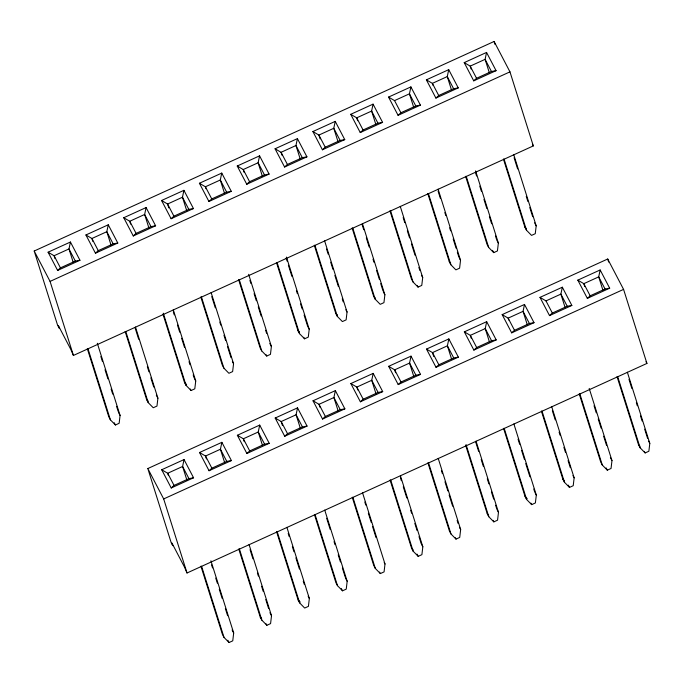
<?xml version="1.0" encoding="UTF-8"?>
<svg xmlns="http://www.w3.org/2000/svg" width="684" height="684" viewBox="0 0 684 684"><rect width="100%" height="100%" fill="white"/><g stroke="black" fill="none" stroke-linecap="round" stroke-linejoin="round"><path stroke-width="1.03" d="M97.316 343.248L120.076 415.444L119.144 423.302L115.425 424.995L110.398 419.848L108.807 416.812L87.33 348.695M135.466 327.029L157.901 398.208L156.978 406.065L153.25 407.758L148.223 402.619L146.632 399.576L125.155 331.458M173.291 309.792L195.735 380.971L194.803 388.828L191.084 390.521L186.048 385.383L184.466 382.339L162.989 314.221M211.117 292.564L233.56 363.734L232.628 371.592L228.909 373.284L223.882 368.146L222.291 365.102L200.814 296.984M210.92 560.786L233.689 632.974L232.757 640.831L229.037 642.533L224.001 637.385L222.42 634.35L200.942 566.224M248.625 274.31L271.386 346.497L270.462 354.355L266.734 356.056L261.707 350.909L260.125 347.865L238.648 279.747M249.07 544.567L271.514 615.737L270.582 623.603L266.863 625.296L261.835 620.149L260.245 617.113L238.767 548.987M286.459 257.073L309.219 329.261L308.287 337.118L304.568 338.819L299.541 333.672L297.95 330.628L276.473 262.511M286.904 527.33L309.339 598.5L308.416 606.366L304.688 608.059L299.66 602.912L298.079 599.877L276.592 531.75M324.609 240.853L347.044 312.024L346.121 319.881L342.393 321.583L337.366 316.435L335.776 313.4L314.298 245.274M324.729 510.093L347.173 581.263L346.241 589.129L342.522 590.822L337.494 585.675L335.904 582.64L314.426 514.513M362.434 223.617L384.878 294.787L383.946 302.644L380.227 304.346L375.191 299.199L373.609 296.163L352.132 228.037M362.563 492.856L384.998 564.026L384.075 571.892L380.347 573.585L375.319 568.438L373.729 565.403L352.251 497.285M400.26 206.38L422.703 277.55L421.772 285.408L418.052 287.109L413.025 281.962L411.435 278.927L389.957 210.8M400.388 475.619L422.832 546.798L421.9 554.656L418.18 556.349L413.145 551.201L411.563 548.166L390.085 480.048M438.093 189.143L460.529 260.313L459.605 268.179L455.877 269.872L450.85 264.725L449.268 261.69L427.791 193.563M438.213 458.383L460.657 529.561L459.725 537.419L456.006 539.112L450.978 533.973L449.388 530.929L427.91 462.811M475.602 170.889L498.362 243.077L497.43 250.942L493.711 252.635L488.684 247.488L487.094 244.453L465.616 176.327M476.047 441.146L498.482 512.325L497.559 520.182L493.831 521.875L488.804 516.736L487.222 513.693L465.736 445.575M513.752 154.669L536.188 225.84L535.264 233.706L531.536 235.399L526.509 230.251L524.919 227.216L503.441 159.09M513.872 423.918L536.316 495.088L535.384 502.945L531.665 504.647L526.637 499.5L525.047 496.456L503.569 428.338M551.706 406.681L574.141 477.851L573.218 485.708L569.49 487.41L564.462 482.263L562.872 479.219L541.395 411.101M589.206 388.426L611.975 460.614L611.043 468.472L607.324 470.173L602.288 465.026L600.706 461.991L579.228 393.864M627.356 372.207L649.8 443.377L648.868 451.235L645.149 452.936L640.121 447.789L638.531 444.754L617.053 376.627M70.435 242.025L79.96 260.253L57.618 270.437L48.094 252.208L70.435 242.025L68.99 248.942L73.256 262.494M108.269 224.788L117.785 243.025L95.444 253.2L85.927 234.971L108.269 224.788L106.815 231.705L111.09 245.257M146.094 207.56L155.61 225.788L133.277 235.963L123.753 217.734L146.094 207.56L144.64 214.468L148.915 228.02M183.919 190.323L193.444 208.552L171.103 218.726L161.586 200.498L183.919 190.323L182.474 197.231L186.749 210.783M221.753 173.086L231.269 191.315L208.928 201.489L199.412 183.261L221.753 173.086L220.299 179.995L224.574 193.546M184.047 459.562L193.563 477.791L171.231 487.974L161.706 469.746L184.047 459.562L182.594 466.479L186.869 480.031M259.578 155.849L269.103 174.078L246.762 184.252L237.237 166.024L259.578 155.849L258.133 162.758L262.399 176.31M221.873 442.326L231.397 460.554L209.056 470.737L199.531 452.509L221.873 442.326L220.428 449.243L224.694 462.794M297.412 138.613L306.928 156.841L284.587 167.016L275.071 148.787L297.412 138.613L295.958 145.521L300.233 159.073M259.706 425.089L269.222 443.317L246.881 453.501L237.365 435.272L259.706 425.089L258.253 432.006L262.528 445.558M335.237 121.376L344.753 139.604L322.421 149.787L312.896 131.55L335.237 121.376L333.783 128.284L338.058 141.836M297.531 407.852L307.056 426.081L284.715 436.264L275.19 418.035L297.531 407.852L296.087 414.769L300.353 428.321M373.062 104.139L382.587 122.368L360.246 132.551L350.73 114.322L373.062 104.139L371.617 111.056L375.892 124.608M335.357 390.615L344.881 408.844L322.54 419.027L313.024 400.798L335.357 390.615L333.912 397.532L338.187 411.084M410.896 86.902L420.412 105.131L398.071 115.314L388.555 97.085L410.896 86.902L409.442 93.819L413.717 107.371M373.19 373.378L382.707 391.607L360.374 401.79L350.849 383.562L373.19 373.378L371.737 380.295L376.012 393.847M448.721 69.665L458.246 87.894L435.905 98.077L426.38 79.848L448.721 69.665L447.276 76.582L451.543 90.134M411.016 356.142L420.54 374.379L398.199 384.553L388.674 366.325L411.016 356.142L409.571 363.059L413.837 376.61M486.555 52.429L496.071 70.657L473.73 80.84L464.214 62.612L486.555 52.429L485.101 59.346L489.376 72.897M448.849 338.913L458.365 357.142L436.024 367.317L426.508 349.088L448.849 338.913L447.396 345.822L451.671 359.374M486.675 321.677L496.199 339.905L473.858 350.08L464.333 331.851L486.675 321.677L485.23 328.585L489.496 342.137M524.508 304.44L534.024 322.668L511.683 332.843L502.167 314.614L524.508 304.44L523.055 311.348L527.33 324.9M562.334 287.203L571.85 305.432L549.517 315.606L539.992 297.378L562.334 287.203L560.88 294.111L565.155 307.663M600.159 269.966L609.683 288.195L587.342 298.369L577.818 280.141L600.159 269.966L598.714 276.875L602.98 290.426M57.618 270.437L60.44 267.88L75.334 261.091L79.96 260.253M95.444 253.2L98.265 250.643L113.159 243.855L117.785 243.025M133.277 235.963L136.099 233.406L150.993 226.618L155.61 225.788M171.103 218.726L173.924 216.17L188.818 209.381L193.444 208.552M208.928 201.489L211.758 198.933L226.652 192.153L231.269 191.315M246.762 184.252L249.583 181.696L264.477 174.916L269.103 174.078M284.587 167.016L287.408 164.459L302.302 157.679L306.928 156.841M322.421 149.787L325.242 147.222L340.136 140.442L344.753 139.604M360.246 132.551L363.067 129.994L377.961 123.205L382.587 122.368M398.071 115.314L400.901 112.757L415.795 105.969L420.412 105.131M435.905 98.077L438.726 95.521L453.62 88.732L458.246 87.894M473.73 80.84L476.551 78.284L491.445 71.495L496.071 70.657M171.231 487.974L174.052 485.418L188.946 478.629L193.563 477.791M209.056 470.737L211.878 468.181L226.772 461.392L231.397 460.554M246.881 453.501L249.711 450.944L264.597 444.155L269.222 443.317M284.715 436.264L287.536 433.707L302.431 426.919L307.056 426.081M322.54 419.027L325.362 416.471L340.256 409.682L344.881 408.844M360.374 401.79L363.195 399.234L378.09 392.445L382.707 391.607M398.199 384.553L401.021 381.997L415.915 375.208L420.54 374.379M436.024 367.317L438.854 364.76L453.74 357.971L458.365 357.142M473.858 350.08L476.68 347.523L491.574 340.743L496.199 339.905M511.683 332.843L514.505 330.286L529.399 323.506L534.024 322.668M549.517 315.606L552.339 313.05L567.233 306.27L571.85 305.432M587.342 298.369L590.164 295.813L605.058 289.033L609.683 288.195M34.2 251.019L494.104 41.468L509.965 71.854L533.315 145.906L73.419 355.449L70.777 349.362L58.311 325.49L59.132 328.106L57.55 325.071L34.2 251.019L50.069 281.398L73.419 355.449M388.555 97.085L394.548 100.599L409.442 93.819L415.795 105.969M50.069 281.398L509.965 71.854M147.812 468.549L607.708 259.005L623.577 289.383L646.927 363.435L187.023 572.987L184.389 566.891L171.923 543.028L172.744 545.644L171.162 542.6L147.812 468.549L163.681 498.935L187.023 572.987M539.992 297.378L545.986 300.9L560.88 294.111L567.233 306.27M163.681 498.935L623.577 289.383M464.214 62.612L470.207 66.126L476.551 78.284M426.38 79.848L432.382 83.362L438.726 95.521M350.73 114.322L356.723 117.836L363.067 129.994M577.818 280.141L583.82 283.663L590.164 295.813M312.896 131.55L318.898 135.073L325.242 147.222M275.071 148.787L281.064 152.31L287.408 164.459M502.167 314.614L508.161 318.137L514.505 330.286M237.237 166.024L243.239 169.547L249.583 181.696M464.333 331.851L470.336 335.374L476.68 347.523M199.412 183.261L205.405 186.783L211.758 198.933M426.508 349.088L432.502 352.611L438.854 364.76M161.586 200.498L167.58 204.02L173.924 216.17M388.674 366.325L394.677 369.847L401.021 381.997M123.753 217.734L129.755 221.257L136.099 233.406M350.849 383.562L356.843 387.084L363.195 399.234M85.927 234.971L91.921 238.494L98.265 250.643M313.024 400.798L319.018 404.312L325.362 416.471M48.094 252.208L54.096 255.731L60.44 267.88M275.19 418.035L281.192 421.549L287.536 433.707M237.365 435.272L243.359 438.786L249.711 450.944M199.531 452.509L205.533 456.023L211.878 468.181M161.706 469.746L167.7 473.26L174.052 485.418M524.919 227.216L526.364 228.687M638.531 444.754L639.967 446.224M449.268 261.69L450.705 263.16M562.872 479.219L564.309 480.69M373.609 296.163L375.046 297.634M525.047 496.456L527.202 498.662M335.776 313.4L337.221 314.871M487.222 513.693L488.658 515.163M297.95 330.628L299.387 332.099M411.563 548.166L412.999 549.637M184.466 382.339L186.621 384.545M146.632 399.576L148.069 401.046M298.079 599.877L300.233 602.082M260.245 617.113L261.681 618.584M532.409 144.162L533.315 145.906M646.021 361.699L646.927 363.435M491.445 71.495L485.101 59.346L470.207 66.126L471.122 69.033M605.058 289.033L598.714 276.875L583.82 283.663L584.734 286.57M534.606 222.804L536.188 225.84M648.612 441.103L649.8 443.377M644.354 451.414L645.149 452.936M453.62 88.732L447.276 76.582L432.382 83.362L432.989 85.303M545.986 300.9L552.339 313.05M496.772 240.041L498.362 243.077M610.385 457.579L611.975 460.614M492.523 250.361L493.711 252.635M606.127 467.89L607.324 470.173M529.399 323.506L523.055 311.348L508.161 318.137L508.768 320.069M394.548 100.599L400.901 112.757M459.34 258.039L460.529 260.313M572.953 475.568L574.141 477.851M568.301 485.127L569.49 487.41M377.961 123.205L371.617 111.056L356.723 117.836L357.638 120.743M491.574 340.743L485.23 328.585L470.336 335.374L471.25 338.272M421.515 275.276L422.703 277.55M535.127 492.805L536.316 495.088M417.257 285.587L418.052 287.109M530.87 503.125L531.665 504.647M340.136 140.442L333.783 128.284L318.898 135.073L320.112 138.946M453.74 357.971L447.396 345.822L432.502 352.611L433.724 356.484M383.288 291.752L384.878 294.787M496.9 509.281L498.482 512.325M493.044 520.362L493.831 521.875M302.302 157.679L295.958 145.521L281.064 152.31L281.979 155.217M415.915 375.208L409.571 363.059L394.677 369.847L395.591 372.746M345.856 309.749L347.044 312.024M459.468 527.279L460.657 529.561M455.211 537.598L456.006 539.112M264.477 174.916L258.133 162.758L243.239 169.547L244.154 172.453M378.09 392.445L371.737 380.295L356.843 387.084L357.766 389.983M308.031 326.978L309.219 329.261M421.635 544.515L422.832 546.798M303.773 337.298L304.568 338.819M416.983 554.074L418.18 556.349M226.652 192.153L220.299 179.995L205.405 186.783L206.021 188.716M340.256 409.682L333.912 397.532L319.018 404.312L319.932 407.219M269.804 343.462L271.386 346.497M384.203 562.513L384.998 564.026M265.948 354.534L266.734 356.056M379.552 572.072L380.347 573.585M188.818 209.381L182.474 197.231L167.58 204.02L168.803 207.893M302.431 426.919L296.087 414.769L281.192 421.549L282.406 425.422M232.372 361.451L233.56 363.734M345.582 578.228L347.173 581.263M341.333 588.548L342.522 590.822M150.993 226.618L144.64 214.468L129.755 221.257L130.67 224.155M264.597 444.155L258.253 432.006L243.359 438.786L244.273 441.693M194.538 378.688L195.735 380.971M308.151 596.226L309.339 598.5M190.289 389.008L191.084 390.521M113.159 243.855L106.815 231.705L91.921 238.494L92.836 241.392M226.772 461.392L220.428 449.243L205.533 456.023L206.448 458.93M156.32 395.164L157.901 398.208M269.923 612.702L271.514 615.737M266.067 623.774L266.863 625.296M75.334 261.091L68.99 248.942L54.096 255.731L55.011 258.629M188.946 478.629L182.594 466.479L167.7 473.26L168.315 475.2M118.486 412.401L120.076 415.444M232.098 629.938L233.689 632.974M114.237 422.721L115.425 424.995M227.84 640.25L229.037 642.533M607.708 259.005L608.674 262.049M628.981 379.338L631.862 388.486M636.351 402.722L637.317 405.774M640.523 415.94L642.122 421.019M644.687 429.159L647.568 438.307M617.678 376.619L640.121 447.789M494.104 41.468L495.062 44.511M594.037 405.723L596.277 412.837M598.201 418.941L601.091 428.09M603.656 436.221L606.537 445.378M514.086 157.73L517.608 168.914M526.27 196.368L527.868 201.455M529.792 207.551L532.682 216.708M579.852 393.856L602.288 465.026M504.065 159.081L526.509 230.251M552.356 410.759L555.246 419.908M559.093 432.108L560.051 435.161M563.898 447.362L565.506 452.44M568.071 460.58L570.311 467.694M475.619 172.932L476.577 175.985M479.783 186.151L481.391 191.238M483.956 199.369L486.837 208.526M489.402 216.657L491.642 223.771M495.49 235.971L496.456 239.024M542.019 411.093L564.462 482.263M466.24 176.318L488.684 247.488M518.053 439.179L519.66 444.258M521.584 450.363L524.466 459.511M525.748 463.581L529.92 476.799M533.768 489L534.726 492.044M438.111 191.187L440.351 198.309M444.839 212.544L445.806 215.588M449.653 227.789L450.611 230.841M453.176 238.972L456.057 248.13M457.339 252.191L458.947 257.278M504.194 428.321L526.637 499.5M428.415 193.555L450.85 264.725M475.739 442.18L478.629 451.329M481.194 459.46L483.434 466.582M487.282 478.783L488.88 483.862M491.445 492.001L493.694 499.115M495.618 505.219L496.575 508.263M403.167 217.572L404.766 222.659M407.331 230.79L409.579 237.912M411.503 244.008L415.026 255.192M418.873 267.393L419.839 270.445M466.043 444.54L488.804 516.736M390.581 210.792L413.025 281.962M441.436 470.601L442.403 473.653M444.968 481.784L447.849 490.932M449.131 495.002L452.663 506.186M457.143 520.421L458.109 523.474M362.127 224.643L363.734 229.73M366.299 237.861L369.18 247.009M373.028 259.21L373.994 262.263M376.559 270.394L379.44 279.551M380.723 283.612L382.972 290.734M428.535 462.794L450.978 533.973M352.756 228.028L375.191 299.199M400.405 477.671L401.363 480.715M403.286 486.82L406.818 498.003M410.665 510.204L411.623 513.256M414.829 523.422L417.078 530.536M419.001 536.641L421.241 543.754M326.542 249.002L328.149 254.08M330.714 262.211L332.954 269.334M334.878 275.43L338.409 286.613M342.257 298.814L343.214 301.866M390.709 480.031L413.145 551.201M314.922 245.265L337.366 316.435M364.82 502.022L365.778 505.074M368.343 513.205L371.232 522.354M372.515 526.423L376.038 537.607M286.151 258.099L287.118 261.151M288.4 265.221L291.923 276.404M296.411 290.632L297.369 293.684M300.575 303.85L302.183 308.937M304.106 315.033L307.629 326.225M352.876 497.268L375.319 568.438M277.097 262.502L299.541 333.672M326.67 518.241L330.192 529.425M334.04 541.625L335.006 544.678M338.212 554.844L340.452 561.957M342.376 568.062L345.266 577.211M249.925 280.423L250.891 283.467M254.097 293.641L256.338 300.755M258.261 306.851L261.151 316.008M265.631 330.244L266.598 333.288M315.05 514.505L337.494 585.675M239.272 279.73L261.707 350.909M288.203 533.443L289.161 536.495M292.367 546.661L293.975 551.749M295.89 557.845L299.421 569.028M303.268 581.229L304.226 584.281M211.775 296.642L215.306 307.826M219.795 322.061L220.752 325.105M223.959 335.271L225.566 340.358M227.49 346.463L231.012 357.647M277.225 531.742L299.66 602.912M201.438 296.967L223.882 368.146M250.053 549.662L252.935 558.811M257.423 573.047L258.39 576.099M261.596 586.265L263.195 591.352M265.76 599.483L268.641 608.632M173.308 311.844L174.266 314.888M177.472 325.062L179.721 332.176M181.645 338.281L184.526 347.429M189.015 361.665L189.981 364.709M193.187 374.883L194.145 377.927M239.391 548.978L261.835 620.149M163.288 313.187L186.048 385.383M211.578 564.864L212.544 567.917M215.751 578.083L217.35 583.17M219.273 589.266L222.163 598.414M225.369 608.589L227.61 615.703M135.158 328.063L138.681 339.247M147.342 366.701L148.941 371.78M150.865 377.884L153.755 387.033M201.566 566.215L224.001 637.385M125.779 331.441L148.223 402.619M100.856 356.484L102.463 361.562M105.02 369.702L107.91 378.851M111.116 389.016L112.715 394.104M116.562 406.305L118.17 411.383M87.954 348.678L110.398 419.848"/></g></svg>
